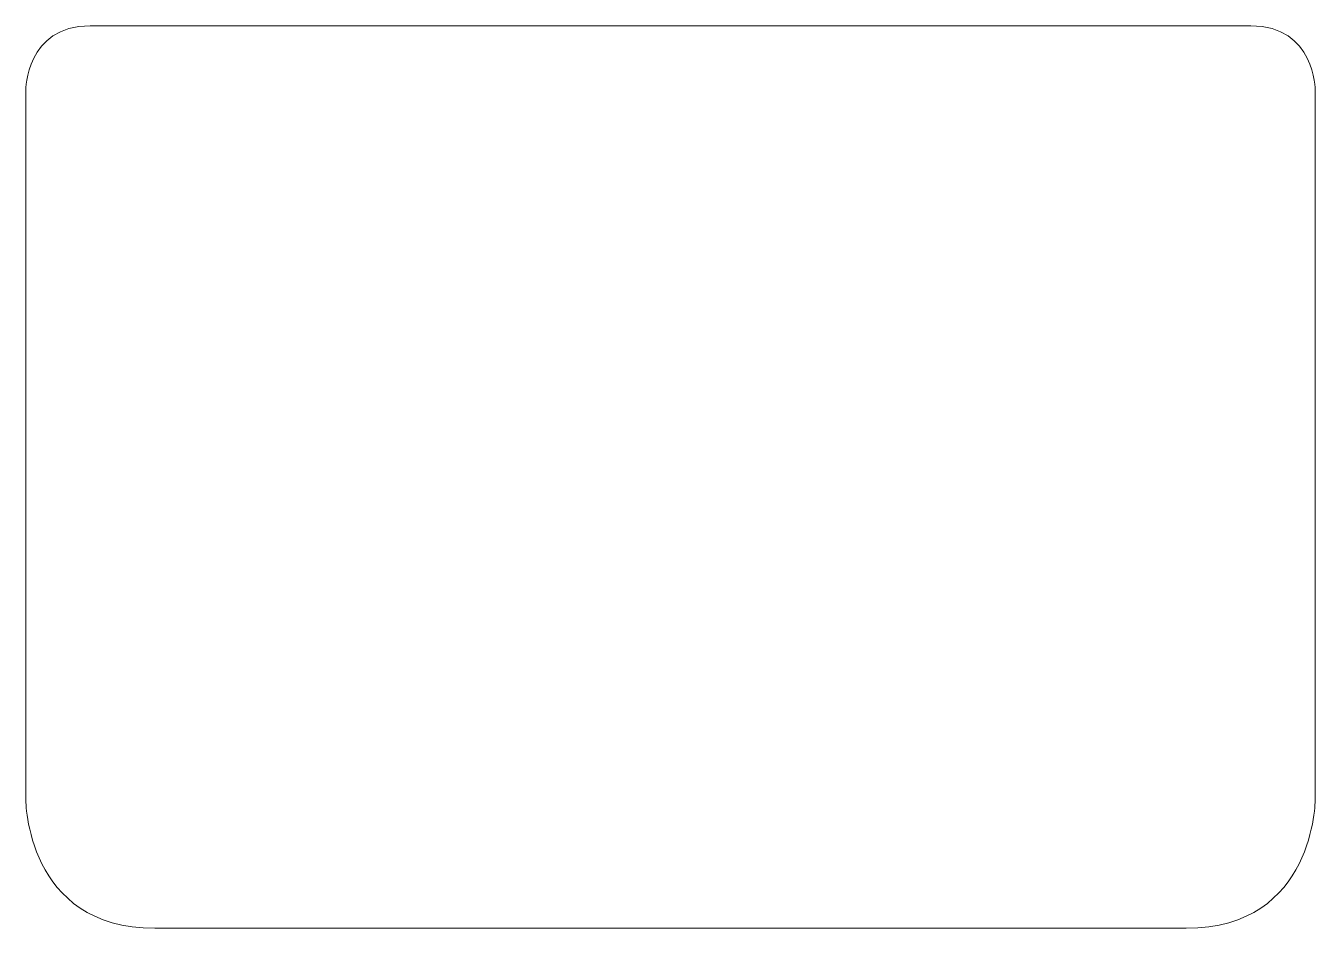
# Model space of a CAD drawing. Header units: millimetres. Extents: x -50 to 50, y -50 to 20.
import ezdxf

# ---------------------------------------------------------------- set-up
doc = ezdxf.new("R2010")
doc.units = ezdxf.units.MM
doc.header["$MEASUREMENT"] = 0
doc.layers.add('Capa 1', color=7, linetype='Continuous')

msp = doc.modelspace()

# ---------------------------------------------------------------- linework, layer by layer
at = {"layer": 'Capa 1', "color": 250, "lineweight": 20}
for points, knots in [([(-50, 15), (-50, 15), (-50, 20), (-45, 20), (-40, 20), (40, 20), (45, 20), (50, 20), (50, 15), (50, 15), (50, 15), (50, -40), (50, -40)], [0, 0, 0, 0, 0.25, 0.25, 0.25, 0.5, 0.5, 0.5, 0.75, 0.75, 0.75, 1, 1, 1, 1]), ([(-40, -50), (-50, -50), (-50, -40), (-50, -40), (-50, -40), (-50, -30), (-50, -30), (-50, -30), (-50, -20), (-50, -20), (-50, -20), (-50, -10), (-50, -10), (-50, -10), (-50, 0), (-50, 0), (-50, 0), (-50, 10), (-50, 10), (-50, 10), (-50, 15), (-50, 15)], [0, 0, 0, 0, 0.14286, 0.14286, 0.14286, 0.28571, 0.28571, 0.28571, 0.42857, 0.42857, 0.42857, 0.57143, 0.57143, 0.57143, 0.71429, 0.71429, 0.71429, 0.85714, 0.85714, 0.85714, 1, 1, 1, 1])]:
    msp.add_open_spline(points, degree=3, knots=knots, dxfattribs=at)
for points in [[(40, -50), (50, -50), (50, -40), (50, -40)], [(-40, -50), (-40, -50), (40, -50), (40, -50)]]:
    msp.add_open_spline(points, degree=3, dxfattribs=at)

doc.saveas('drawing.dxf')
